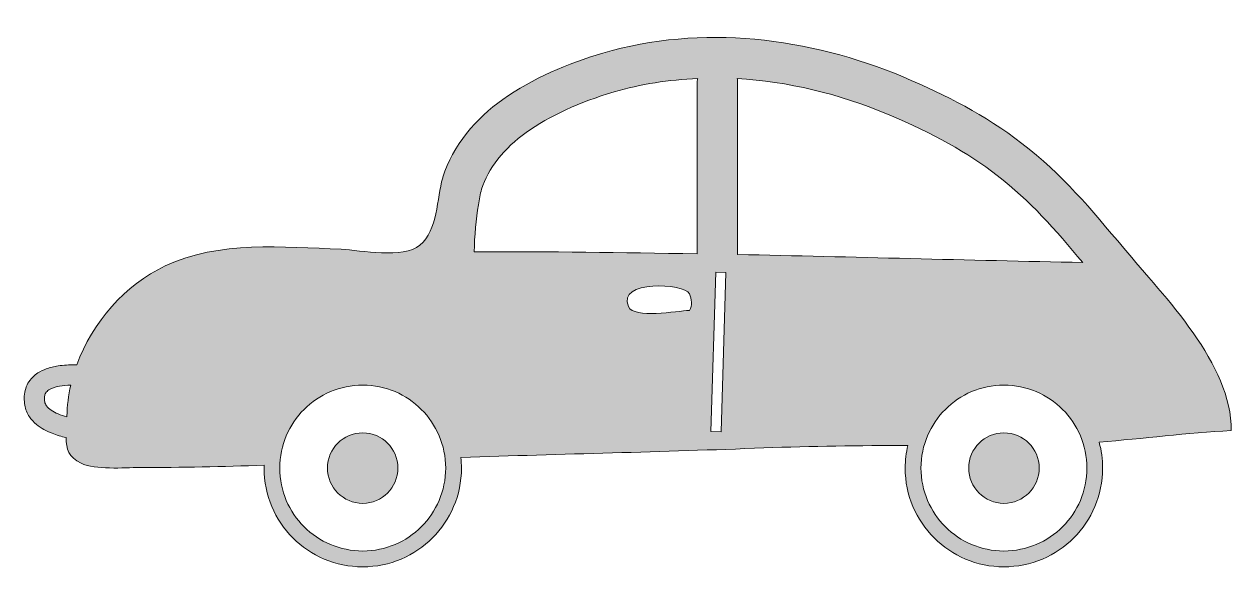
# Model space of a CAD drawing. Header units: inches. Extents: x 0 to 102, y 0 to 46.
import ezdxf

# ---------------------------------------------------------------- set-up
doc = ezdxf.new("R2010")
doc.units = ezdxf.units.IN
doc.header["$MEASUREMENT"] = 0
doc.layers.add('Layer 1', color=7, linetype='Continuous')

msp = doc.modelspace()

# ---------------------------------------------------------------- hatches: boundary and pattern name
at = {"layer": 'Layer 1', "true_color": 0x404041}
h = msp.add_hatch(color=250, dxfattribs=at)
h.dxf.hatch_style = 2
edge = h.paths.add_edge_path()
edge.add_spline(control_points=[(92.56, 26.8), (89.8, 30.09), (87.37, 33.03), (83.98, 35.62), (80.81, 38.05), (77.68, 39.65), (73.99, 41.21), (66.11, 44.54), (57, 45.65), (48.7, 43.22), (45.75, 42.35), (42.81, 41.1), (40.28, 39.32), (38.06, 37.75), (36.06, 35.42), (35.25, 32.79), (35.24, 32.77), (35.24, 32.75), (35.23, 32.73), (34.71, 30.97), (34.84, 28.32), (33.31, 27.06), (31.89, 25.89), (28.36, 26.63), (26.67, 26.71), (21.79, 26.91), (16.42, 27.44), (11.86, 25.31), (8.5, 23.73), (5.74, 20.56), (4.43, 17), (4.37, 17), (4.31, 17), (4.26, 17), (3.79, 17), (3.32, 16.97), (2.86, 16.9), (2.52, 16.85), (2.18, 16.77), (1.86, 16.65), (1.62, 16.57), (1.38, 16.46), (1.16, 16.31), (0.83, 16.1), (0.53, 15.81), (0.32, 15.44), (0.11, 15.07), (0, 14.63), (0, 14.18), (0, 13.99), (0.02, 13.8), (0.05, 13.6), (0.11, 13.24), (0.25, 12.91), (0.44, 12.62), (0.61, 12.37), (0.81, 12.16), (1.04, 11.98), (1.43, 11.65), (1.88, 11.42), (2.35, 11.23), (2.73, 11.08), (3.13, 10.96), (3.53, 10.87), (3.53, 9.93), (3.73, 9.21), (4.79, 8.72), (6.04, 8.13), (8.3, 8.35), (9.76, 8.35), (13.25, 8.36), (16.73, 8.43), (20.19, 8.55), (20.19, 8.47), (20.19, 8.39), (20.19, 8.31), (20.19, 6.02), (21.12, 3.93), (22.62, 2.43), (24.12, 0.93), (26.2, 0), (28.5, 0), (30.79, 0), (32.87, 0.93), (34.37, 2.43), (35.87, 3.93), (36.81, 6.02), (36.81, 8.31), (36.81, 8.61), (36.79, 8.91), (36.76, 9.21), (45.26, 9.48), (53.76, 9.67), (62.26, 10), (66.3, 10.16), (70.34, 10.2), (74.38, 10.21), (74.24, 9.6), (74.16, 8.96), (74.16, 8.31), (74.16, 6.02), (75.09, 3.93), (76.6, 2.43), (78.1, 0.93), (80.18, 0), (82.47, 0), (84.76, 0), (86.85, 0.93), (88.35, 2.43), (89.85, 3.93), (90.78, 6.02), (90.78, 8.31), (90.78, 9.06), (90.68, 9.79), (90.49, 10.48), (94.2, 10.79), (97.9, 11.27), (101.6, 11.46), (101.66, 17.04), (96.01, 22.69), (92.56, 26.8)], knot_values=[0, 0, 0, 0, 1, 1, 1, 2, 2, 2, 3, 3, 3, 4, 4, 4, 5, 5, 5, 6, 6, 6, 7, 7, 7, 8, 8, 8, 9, 9, 9, 10, 10, 10, 11, 11, 11, 12, 12, 12, 13, 13, 13, 14, 14, 14, 15, 15, 15, 16, 16, 16, 17, 17, 17, 18, 18, 18, 19, 19, 19, 20, 20, 20, 21, 21, 21, 22, 22, 22, 23, 23, 23, 24, 24, 24, 25, 25, 25, 26, 26, 26, 27, 27, 27, 28, 28, 28, 29, 29, 29, 30, 30, 30, 31, 31, 31, 32, 32, 32, 33, 33, 33, 34, 34, 34, 35, 35, 35, 36, 36, 36, 37, 37, 37, 38, 38, 38, 39, 39, 39, 40, 40, 40, 40], degree=3, periodic=1)
edge = h.paths.add_edge_path()
edge.add_spline(control_points=[(2.28, 13.17), (2.1, 13.29), (1.97, 13.41), (1.88, 13.53), (1.8, 13.65), (1.75, 13.76), (1.73, 13.88), (1.71, 13.99), (1.7, 14.09), (1.7, 14.18), (1.7, 14.3), (1.72, 14.39), (1.74, 14.47), (1.76, 14.53), (1.79, 14.58), (1.82, 14.63), (1.87, 14.72), (1.96, 14.8), (2.09, 14.89), (2.28, 15.01), (2.59, 15.12), (2.97, 15.19), (3.26, 15.25), (3.58, 15.28), (3.92, 15.29), (3.73, 14.42), (3.61, 13.54), (3.6, 12.66), (3.6, 12.64), (3.6, 12.62), (3.6, 12.61), (3.08, 12.75), (2.61, 12.95), (2.28, 13.17)], knot_values=[0, 0, 0, 0, 1, 1, 1, 2, 2, 2, 3, 3, 3, 4, 4, 4, 5, 5, 5, 6, 6, 6, 7, 7, 7, 8, 8, 8, 9, 9, 9, 10, 10, 10, 11, 11, 11, 11], degree=3, periodic=1)
edge = h.paths.add_edge_path()
edge.add_spline(control_points=[(35.48, 8.31), (35.48, 6.38), (34.7, 4.64), (33.43, 3.37), (32.17, 2.11), (30.43, 1.33), (28.5, 1.33), (26.57, 1.33), (24.83, 2.11), (23.56, 3.37), (22.3, 4.64), (21.52, 6.38), (21.52, 8.31), (21.52, 10.24), (22.3, 11.98), (23.56, 13.24), (24.83, 14.51), (26.57, 15.29), (28.5, 15.29), (30.43, 15.29), (32.17, 14.51), (33.43, 13.24), (34.7, 11.98), (35.48, 10.24), (35.48, 8.31)], knot_values=[0, 0, 0, 0, 1, 1, 1, 2, 2, 2, 3, 3, 3, 4, 4, 4, 5, 5, 5, 6, 6, 6, 7, 7, 7, 8, 8, 8, 8], degree=3, periodic=1)
edge = h.paths.add_edge_path()
edge.add_spline(control_points=[(55.99, 21.57), (54.94, 21.51), (51.33, 20.85), (50.86, 21.89), (49.85, 24.15), (55.61, 23.86), (55.99, 22.97), (56.18, 22.51), (56.29, 21.99), (55.99, 21.57)], knot_values=[0, 0, 0, 0, 1, 1, 1, 2, 2, 2, 3, 3, 3, 3], degree=3, periodic=1)
edge = h.paths.add_edge_path()
edge.add_spline(control_points=[(56.65, 40.8), (56.65, 40.8), (56.65, 26.33), (56.65, 26.33), (50.13, 26.44), (44.41, 26.53), (37.89, 26.49), (37.89, 27.84), (38.05, 29.27), (38.24, 30.44), (38.32, 30.91), (38.38, 31.37), (38.5, 31.76), (39.02, 33.47), (40.42, 35.24), (42.25, 36.54), (44.23, 37.94), (46.72, 39.08), (49.66, 39.95), (51.89, 40.6), (54.26, 40.97), (56.7, 41.08), (56.69, 40.98), (56.65, 40.91), (56.65, 40.8)], knot_values=[0, 0, 0, 0, 1, 1, 1, 2, 2, 2, 3, 3, 3, 4, 4, 4, 5, 5, 5, 6, 6, 6, 7, 7, 7, 8, 8, 8, 8], degree=3, periodic=1)
h.paths.add_polyline_path([(58.66, 11.36), (57.81, 11.39), (58.22, 24.78), (59.07, 24.75)])
edge = h.paths.add_edge_path()
edge.add_spline(control_points=[(60.05, 26.27), (60.05, 26.27), (60.05, 40.92), (60.05, 40.92), (60.05, 40.98), (60.02, 41.02), (60.02, 41.07), (64.23, 40.83), (68.56, 39.81), (72.67, 38.07), (76.65, 36.39), (79.33, 34.9), (81.91, 32.92), (84.67, 30.81), (86.79, 28.37), (89.11, 25.6), (79.43, 25.79), (69.74, 26.07), (60.05, 26.27)], knot_values=[0, 0, 0, 0, 1, 1, 1, 2, 2, 2, 3, 3, 3, 4, 4, 4, 5, 5, 5, 6, 6, 6, 6], degree=3, periodic=1)
edge = h.paths.add_edge_path()
edge.add_spline(control_points=[(89.45, 8.31), (89.45, 6.38), (88.67, 4.64), (87.41, 3.37), (86.14, 2.11), (84.4, 1.33), (82.47, 1.33), (80.54, 1.33), (78.8, 2.11), (77.54, 3.37), (76.27, 4.64), (75.49, 6.38), (75.49, 8.31), (75.49, 10.24), (76.27, 11.98), (77.54, 13.24), (78.8, 14.51), (80.54, 15.29), (82.47, 15.29), (84.4, 15.29), (86.14, 14.51), (87.41, 13.24), (88.67, 11.98), (89.45, 10.24), (89.45, 8.31)], knot_values=[0, 0, 0, 0, 1, 1, 1, 2, 2, 2, 3, 3, 3, 4, 4, 4, 5, 5, 5, 6, 6, 6, 7, 7, 7, 8, 8, 8, 8], degree=3, periodic=1)
h = msp.add_hatch(color=250, dxfattribs=at)
h.dxf.hatch_style = 2
edge = h.paths.add_edge_path()
edge.add_spline(control_points=[(28.5, 11.27), (26.86, 11.27), (25.53, 9.95), (25.53, 8.31), (25.53, 6.67), (26.86, 5.34), (28.5, 5.34), (30.13, 5.34), (31.46, 6.67), (31.46, 8.31), (31.46, 9.95), (30.13, 11.27), (28.5, 11.27)], knot_values=[0, 0, 0, 0, 1, 1, 1, 2, 2, 2, 3, 3, 3, 4, 4, 4, 4], degree=3, periodic=1)
h = msp.add_hatch(color=250, dxfattribs=at)
h.dxf.hatch_style = 2
edge = h.paths.add_edge_path()
edge.add_spline(control_points=[(82.47, 11.27), (80.83, 11.27), (79.51, 9.95), (79.51, 8.31), (79.51, 6.67), (80.83, 5.34), (82.47, 5.34), (84.11, 5.34), (85.44, 6.67), (85.44, 8.31), (85.44, 9.95), (84.11, 11.27), (82.47, 11.27)], knot_values=[0, 0, 0, 0, 1, 1, 1, 2, 2, 2, 3, 3, 3, 4, 4, 4, 4], degree=3, periodic=1)

# ---------------------------------------------------------------- linework, layer by layer
at = {"layer": 'Layer 1', "lineweight": 0}
msp.add_lwpolyline([(58.66, 11.36), (57.81, 11.39), (58.22, 24.78), (59.07, 24.75), (58.66, 11.36)], dxfattribs=at)
for points, knots in [([(92.56, 26.8), (89.8, 30.09), (87.37, 33.03), (83.98, 35.62), (80.81, 38.05), (77.68, 39.65), (73.99, 41.21), (66.11, 44.54), (57, 45.65), (48.7, 43.22), (45.75, 42.35), (42.81, 41.1), (40.28, 39.32), (38.06, 37.75), (36.06, 35.42), (35.25, 32.79), (35.24, 32.77), (35.24, 32.75), (35.23, 32.73), (34.71, 30.97), (34.84, 28.32), (33.31, 27.06), (31.89, 25.89), (28.36, 26.63), (26.67, 26.71), (21.79, 26.91), (16.42, 27.44), (11.86, 25.31), (8.5, 23.73), (5.74, 20.56), (4.43, 17), (4.37, 17), (4.31, 17), (4.26, 17), (3.79, 17), (3.32, 16.97), (2.86, 16.9), (2.52, 16.85), (2.18, 16.77), (1.86, 16.65), (1.62, 16.57), (1.38, 16.46), (1.16, 16.31), (0.83, 16.1), (0.53, 15.81), (0.32, 15.44), (0.11, 15.07), (0, 14.63), (0, 14.18), (0, 13.99), (0.02, 13.8), (0.05, 13.6), (0.11, 13.24), (0.25, 12.91), (0.44, 12.62), (0.61, 12.37), (0.81, 12.16), (1.04, 11.98), (1.43, 11.65), (1.88, 11.42), (2.35, 11.23), (2.73, 11.08), (3.13, 10.96), (3.53, 10.87), (3.53, 9.93), (3.73, 9.21), (4.79, 8.72), (6.04, 8.13), (8.3, 8.35), (9.76, 8.35), (13.25, 8.36), (16.73, 8.43), (20.19, 8.55), (20.19, 8.47), (20.19, 8.39), (20.19, 8.31), (20.19, 6.02), (21.12, 3.93), (22.62, 2.43), (24.12, 0.93), (26.2, 0), (28.5, 0), (30.79, 0), (32.87, 0.93), (34.37, 2.43), (35.87, 3.93), (36.81, 6.02), (36.81, 8.31), (36.81, 8.61), (36.79, 8.91), (36.76, 9.21), (45.26, 9.48), (53.76, 9.67), (62.26, 10), (66.3, 10.16), (70.34, 10.2), (74.38, 10.21), (74.24, 9.6), (74.16, 8.96), (74.16, 8.31), (74.16, 6.02), (75.09, 3.93), (76.6, 2.43), (78.1, 0.93), (80.18, 0), (82.47, 0), (84.76, 0), (86.85, 0.93), (88.35, 2.43), (89.85, 3.93), (90.78, 6.02), (90.78, 8.31), (90.78, 9.06), (90.68, 9.79), (90.49, 10.48), (94.2, 10.79), (97.9, 11.27), (101.6, 11.46), (101.66, 17.04), (96.01, 22.69), (92.56, 26.8)], [0, 0, 0, 0, 1, 1, 1, 2, 2, 2, 3, 3, 3, 4, 4, 4, 5, 5, 5, 6, 6, 6, 7, 7, 7, 8, 8, 8, 9, 9, 9, 10, 10, 10, 11, 11, 11, 12, 12, 12, 13, 13, 13, 14, 14, 14, 15, 15, 15, 16, 16, 16, 17, 17, 17, 18, 18, 18, 19, 19, 19, 20, 20, 20, 21, 21, 21, 22, 22, 22, 23, 23, 23, 24, 24, 24, 25, 25, 25, 26, 26, 26, 27, 27, 27, 28, 28, 28, 29, 29, 29, 30, 30, 30, 31, 31, 31, 32, 32, 32, 33, 33, 33, 34, 34, 34, 35, 35, 35, 36, 36, 36, 37, 37, 37, 38, 38, 38, 39, 39, 39, 40, 40, 40, 40]), ([(56.65, 40.8), (56.65, 40.8), (56.65, 26.33), (56.65, 26.33), (50.13, 26.44), (44.41, 26.53), (37.89, 26.49), (37.89, 27.84), (38.05, 29.27), (38.24, 30.44), (38.32, 30.91), (38.38, 31.37), (38.5, 31.76), (39.02, 33.47), (40.42, 35.24), (42.25, 36.54), (44.23, 37.94), (46.72, 39.08), (49.66, 39.95), (51.89, 40.6), (54.26, 40.97), (56.7, 41.08), (56.69, 40.98), (56.65, 40.91), (56.65, 40.8)], [0, 0, 0, 0, 1, 1, 1, 2, 2, 2, 3, 3, 3, 4, 4, 4, 5, 5, 5, 6, 6, 6, 7, 7, 7, 8, 8, 8, 8]), ([(60.05, 26.27), (60.05, 26.27), (60.05, 40.92), (60.05, 40.92), (60.05, 40.98), (60.02, 41.02), (60.02, 41.07), (64.23, 40.83), (68.56, 39.81), (72.67, 38.07), (76.65, 36.39), (79.33, 34.9), (81.91, 32.92), (84.67, 30.81), (86.79, 28.37), (89.11, 25.6), (79.43, 25.79), (69.74, 26.07), (60.05, 26.27)], [0, 0, 0, 0, 1, 1, 1, 2, 2, 2, 3, 3, 3, 4, 4, 4, 5, 5, 5, 6, 6, 6, 6]), ([(55.99, 21.57), (54.94, 21.51), (51.33, 20.85), (50.86, 21.89), (49.85, 24.15), (55.61, 23.86), (55.99, 22.97), (56.18, 22.51), (56.29, 21.99), (55.99, 21.57)], [0, 0, 0, 0, 1, 1, 1, 2, 2, 2, 3, 3, 3, 3]), ([(2.28, 13.17), (2.1, 13.29), (1.97, 13.41), (1.88, 13.53), (1.8, 13.65), (1.75, 13.76), (1.73, 13.88), (1.71, 13.99), (1.7, 14.09), (1.7, 14.18), (1.7, 14.3), (1.72, 14.39), (1.74, 14.47), (1.76, 14.53), (1.79, 14.58), (1.82, 14.63), (1.87, 14.72), (1.96, 14.8), (2.09, 14.89), (2.28, 15.01), (2.59, 15.12), (2.97, 15.19), (3.26, 15.25), (3.58, 15.28), (3.92, 15.29), (3.73, 14.42), (3.61, 13.54), (3.6, 12.66), (3.6, 12.64), (3.6, 12.62), (3.6, 12.61), (3.08, 12.75), (2.61, 12.95), (2.28, 13.17)], [0, 0, 0, 0, 1, 1, 1, 2, 2, 2, 3, 3, 3, 4, 4, 4, 5, 5, 5, 6, 6, 6, 7, 7, 7, 8, 8, 8, 9, 9, 9, 10, 10, 10, 11, 11, 11, 11]), ([(35.48, 8.31), (35.48, 6.38), (34.7, 4.64), (33.43, 3.37), (32.17, 2.11), (30.43, 1.33), (28.5, 1.33), (26.57, 1.33), (24.83, 2.11), (23.56, 3.37), (22.3, 4.64), (21.52, 6.38), (21.52, 8.31), (21.52, 10.24), (22.3, 11.98), (23.56, 13.24), (24.83, 14.51), (26.57, 15.29), (28.5, 15.29), (30.43, 15.29), (32.17, 14.51), (33.43, 13.24), (34.7, 11.98), (35.48, 10.24), (35.48, 8.31)], [0, 0, 0, 0, 1, 1, 1, 2, 2, 2, 3, 3, 3, 4, 4, 4, 5, 5, 5, 6, 6, 6, 7, 7, 7, 8, 8, 8, 8]), ([(89.45, 8.31), (89.45, 6.38), (88.67, 4.64), (87.41, 3.37), (86.14, 2.11), (84.4, 1.33), (82.47, 1.33), (80.54, 1.33), (78.8, 2.11), (77.54, 3.37), (76.27, 4.64), (75.49, 6.38), (75.49, 8.31), (75.49, 10.24), (76.27, 11.98), (77.54, 13.24), (78.8, 14.51), (80.54, 15.29), (82.47, 15.29), (84.4, 15.29), (86.14, 14.51), (87.41, 13.24), (88.67, 11.98), (89.45, 10.24), (89.45, 8.31)], [0, 0, 0, 0, 1, 1, 1, 2, 2, 2, 3, 3, 3, 4, 4, 4, 5, 5, 5, 6, 6, 6, 7, 7, 7, 8, 8, 8, 8]), ([(28.5, 11.27), (26.86, 11.27), (25.53, 9.95), (25.53, 8.31), (25.53, 6.67), (26.86, 5.34), (28.5, 5.34), (30.13, 5.34), (31.46, 6.67), (31.46, 8.31), (31.46, 9.95), (30.13, 11.27), (28.5, 11.27)], [0, 0, 0, 0, 1, 1, 1, 2, 2, 2, 3, 3, 3, 4, 4, 4, 4]), ([(82.47, 11.27), (80.83, 11.27), (79.51, 9.95), (79.51, 8.31), (79.51, 6.67), (80.83, 5.34), (82.47, 5.34), (84.11, 5.34), (85.44, 6.67), (85.44, 8.31), (85.44, 9.95), (84.11, 11.27), (82.47, 11.27)], [0, 0, 0, 0, 1, 1, 1, 2, 2, 2, 3, 3, 3, 4, 4, 4, 4])]:
    msp.add_open_spline(points, degree=3, knots=knots, dxfattribs=at)

doc.saveas('drawing.dxf')
